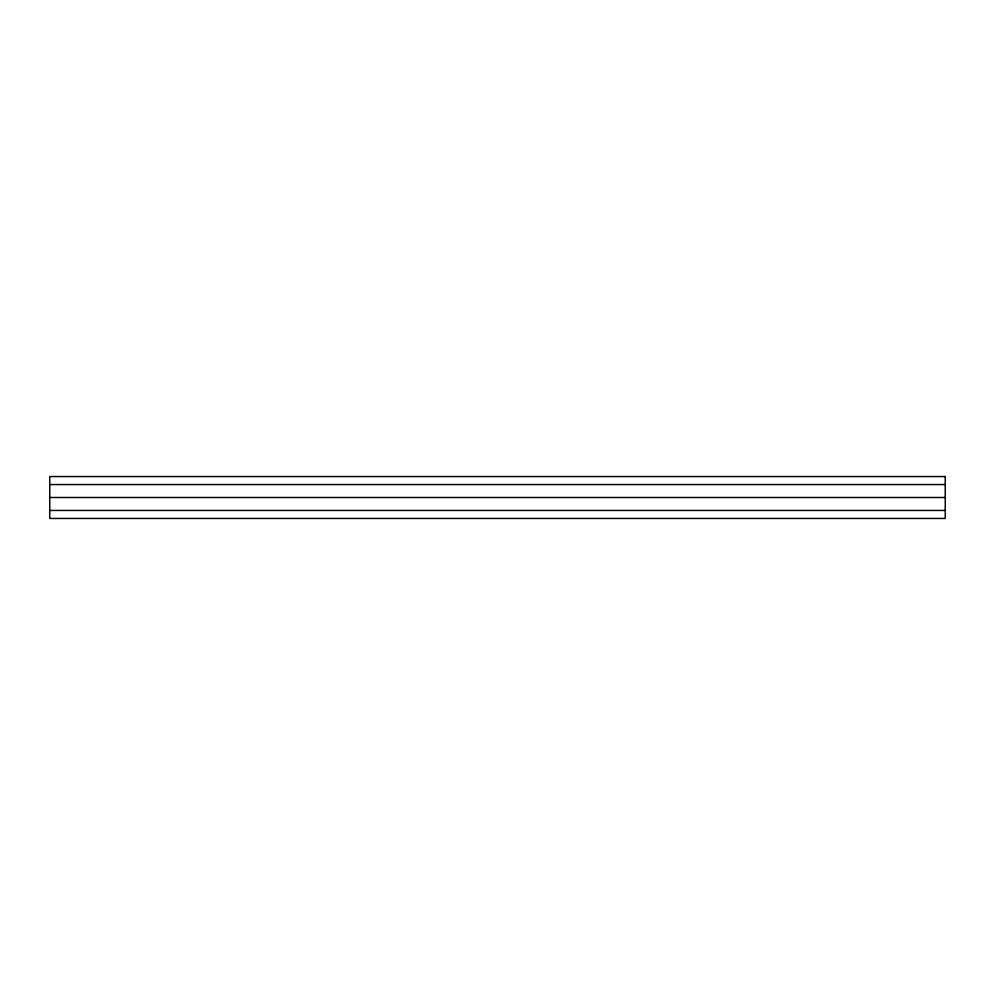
<?xml version="1.0" encoding="UTF-8"?>
<svg xmlns="http://www.w3.org/2000/svg" width="995" height="995" viewBox="0 0 995 995"><rect width="100%" height="100%" fill="white"/><g stroke="black" fill="none" stroke-linecap="round" stroke-linejoin="round"><path stroke-width="1.49" d="M49.75 484.553L945.25 484.553M49.75 497.5L945.25 497.5M49.75 510.447L945.25 510.447M945.25 476.555L49.75 476.555L49.75 518.445L945.25 518.445L945.25 476.555"/></g></svg>
